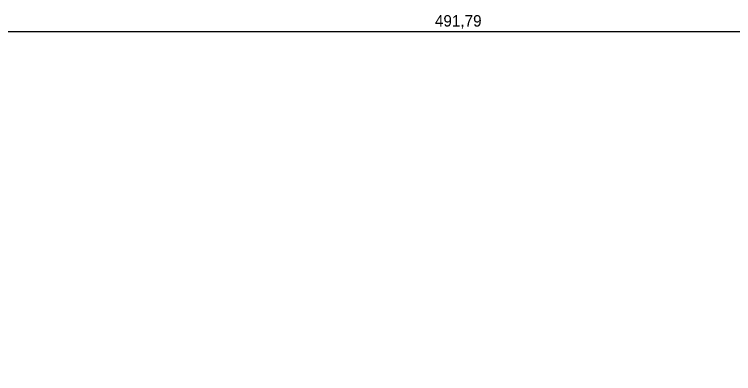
# Model space of a CAD drawing. Extents: x -20 to 2016, y -5898 to 916.
# Drawn here: x 435.7 to 593.3, y 811.4 to 890 of the extents above; entities that cross this region are included whole.
import ezdxf

# ---------------------------------------------------------------- set-up
doc = ezdxf.new("R2010")
doc.units = 0
doc.layers.add('SYMS', color=7, linetype='Continuous')
doc.dimstyles.new('ISO-25', dxfattribs={"dimtxt": 2.5, "dimasz": 2.5, "dimexe": 1.25, "dimexo": 0.625, "dimtad": 1, "dimtxsty": 'Standard', "dimcen": 2.5, "dimadec": 0, "dimazin": 0, "dimtfac": 1, "dimtmove": 0, "dimatfit": 3, "dimfxl": 1, "dimarcsym": 0})

# ---------------------------------------------------------------- blocks, each defined once
blk = doc.blocks.new('*D42')
at = {"layer": 'Defpoints', "color": 0, "transparency": 16777216}
for p in [(778.84, 886.31), (287.05, 787.56), (778.84, 787.56)]:
    blk.add_point(p, dxfattribs=at)
at = {"layer": 'SYMS', "color": 0, "lineweight": -2, "transparency": 16777216}
for p, q in [((287.05, 788.19), (287.05, 887.56)), ((778.84, 788.19), (778.84, 887.56)), ((289.55, 886.31), (776.34, 886.31))]:
    blk.add_line(p, q, dxfattribs=at)
at = {"layer": 'SYMS', "color": 0, "transparency": 16777216}
for points in [[(289.55, 886.73), (289.55, 885.89), (287.05, 886.31)], [(776.34, 886.73), (776.34, 885.89), (778.84, 886.31)]]:
    blk.add_solid(points, dxfattribs=at)
at = {"layer": 'SYMS', "color": 0, "transparency": 16777216, "insert": (532.95, 888.39), "char_height": 2.5, "attachment_point": 5}
blk.add_mtext('491,79', dxfattribs=at)

msp = doc.modelspace()

# ---------------------------------------------------------------- dimensions: what is measured, and where the dimension line sits
at = {"layer": 'SYMS'}
dim = msp.add_linear_dim(base=(778.8389, 886.3104), p1=(287.0536, 787.5627), p2=(778.8389, 787.5627), dimstyle='ISO-25', dxfattribs=at)
dim.commit()
dim.dimension.update_dxf_attribs({"geometry": '*D42', "text_midpoint": (532.9462, 888.3937)})

doc.saveas('drawing.dxf')
